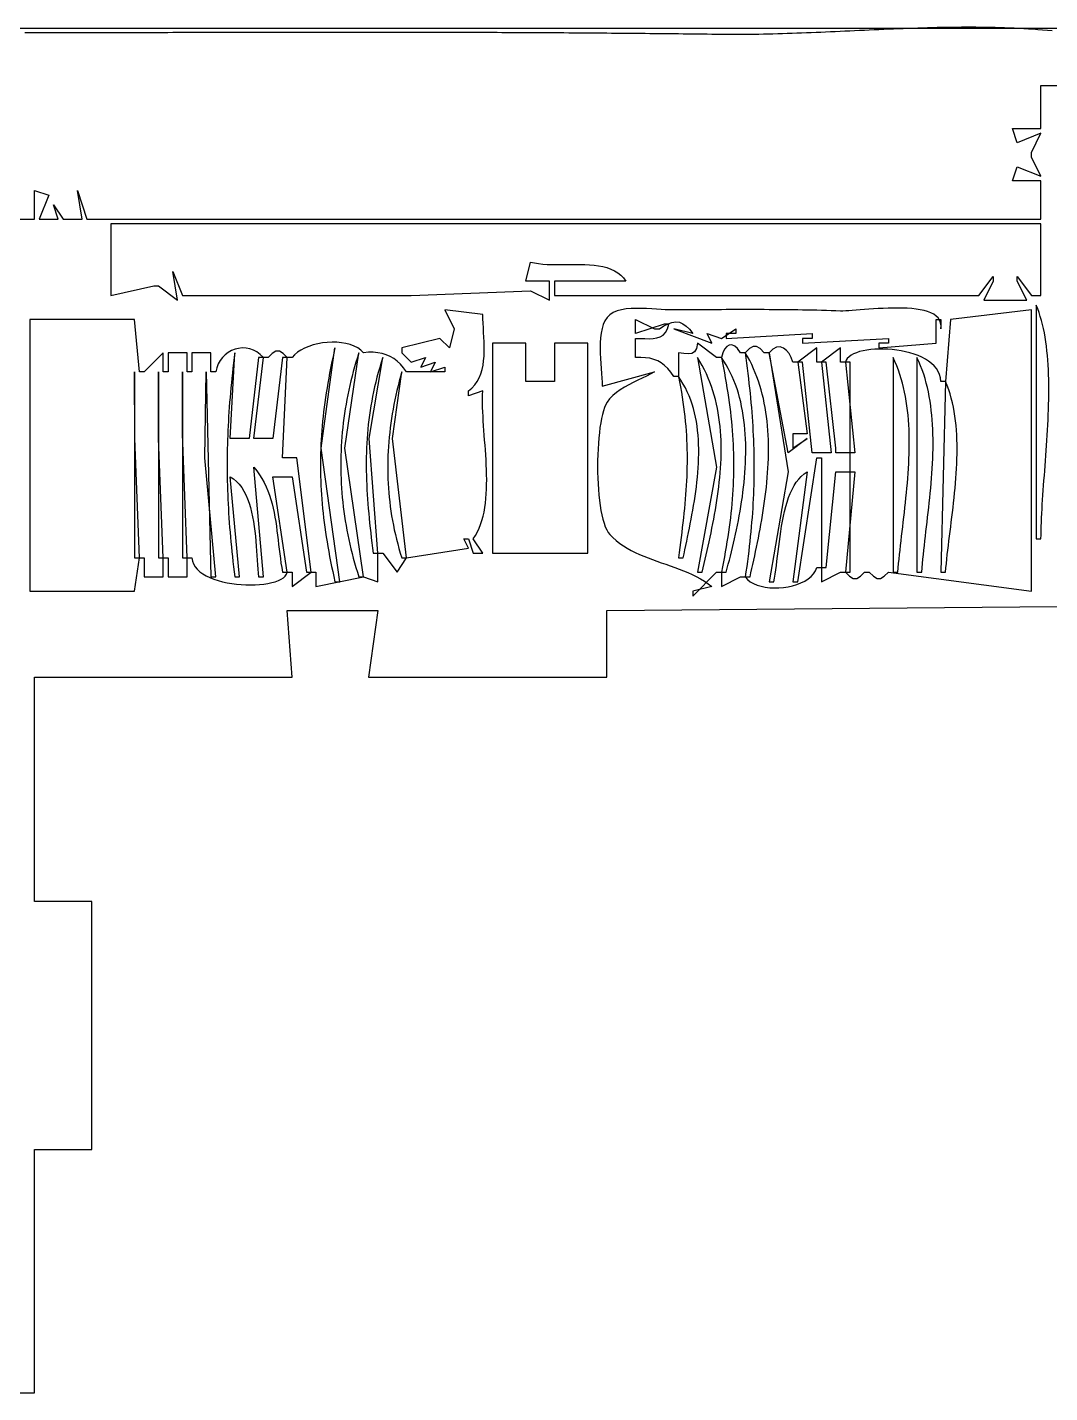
# Model space of a CAD drawing. Header units: metres. Extents: x 0 to 1224, y 0 to 792.
# Drawn here: x 375.5 to 589.8, y 174 to 460.2 of the extents above; entities that cross this region are included whole.
import ezdxf

# ---------------------------------------------------------------- set-up
doc = ezdxf.new("R2010")
doc.units = ezdxf.units.M

msp = doc.modelspace()

# ---------------------------------------------------------------- linework, layer by layer
for points in [[(598, 460), (347, 460)], [(590.3218, 459.472), (589.3366, 459.5621), (588.3494, 459.6456), (587.3601, 459.7226), (586.3688, 459.7934), (585.3756, 459.8581), (584.3806, 459.9169), (583.3839, 459.9698), (582.3854, 460.0172), (581.3854, 460.0591), (580.3837, 460.0957), (579.3806, 460.1272), (578.3761, 460.1537), (577.3702, 460.1753), (576.363, 460.1924), (575.3546, 460.2049), (574.3451, 460.2132), (573.3345, 460.2173), (572.3229, 460.2173), (571.3103, 460.2136), (570.2969, 460.2061), (569.2827, 460.1952), (568.2677, 460.1809), (567.2521, 460.1634), (566.2359, 460.1428), (565.2191, 460.1195), (564.2019, 460.0934), (563.1843, 460.0647), (562.1664, 460.0337), (561.1482, 460.0005), (560.1299, 459.9652), (559.1114, 459.928), (558.0929, 459.8891), (557.0744, 459.8486), (556.0559, 459.8067), (555.0377, 459.7635), (554.0196, 459.7193), (553.0019, 459.6741), (551.9845, 459.6282), (550.9676, 459.5817), (549.9511, 459.5347), (548.9353, 459.4875), (547.92, 459.4401), (546.9055, 459.3928), (545.8917, 459.3457), (544.8788, 459.299), (543.8668, 459.2528), (542.8558, 459.2073), (541.8458, 459.1627), (540.8369, 459.119), (539.8293, 459.0766), (538.8229, 459.0355), (537.8178, 458.9959), (536.8141, 458.958), (535.8118, 458.9219), (534.8111, 458.8877), (533.812, 458.8558), (532.8145, 458.8261), (531.8188, 458.799), (530.8249, 458.7744), (529.8328, 458.7527), (528.8427, 458.7339), (527.8546, 458.7183), (526.8686, 458.7059), (525.8847, 458.697), (524.9031, 458.6917), (523.9237, 458.6901), (522.9467, 458.6925), (521.9721, 458.699), (521, 458.7098), (520, 458.7229), (519.0001, 458.7359), (518.0002, 458.7486), (517.0002, 458.761), (516.0002, 458.7732), (515.0003, 458.7852), (514.0003, 458.7969), (513.0003, 458.8084), (512.0002, 458.8197), (511.0002, 458.8307), (510.0002, 458.8415), (509.0001, 458.8521), (508.0001, 458.8624), (507, 458.8726), (505.9999, 458.8825), (504.9999, 458.8921), (503.9998, 458.9016), (502.9996, 458.9109), (501.9995, 458.9199), (500.9994, 458.9287), (499.9993, 458.9373), (498.9991, 458.9457), (497.999, 458.9539), (496.9988, 458.9619), (495.9987, 458.9697), (494.9985, 458.9773), (493.9983, 458.9847), (492.9981, 458.9919), (491.9979, 458.9989), (490.9977, 459.0057), (489.9975, 459.0124), (488.9973, 459.0188), (487.9971, 459.0251), (486.9969, 459.0311), (485.9966, 459.037), (484.9964, 459.0427), (483.9961, 459.0483), (482.9959, 459.0536), (481.9956, 459.0588), (480.9954, 459.0638), (479.9951, 459.0686), (478.9948, 459.0733), (477.9946, 459.0778), (476.9943, 459.0822), (475.994, 459.0863), (474.9937, 459.0904), (473.9934, 459.0942), (472.9931, 459.0979), (471.9929, 459.1015), (470.9926, 459.1049), (469.9923, 459.1081), (468.992, 459.1112), (467.9917, 459.1142), (466.9913, 459.117), (465.991, 459.1197), (464.9907, 459.1222), (463.9904, 459.1246), (462.9901, 459.1269), (461.9898, 459.129), (460.9895, 459.131), (459.9892, 459.1329), (458.9889, 459.1346), (457.9885, 459.1362), (456.9882, 459.1377), (455.9879, 459.1391), (454.9876, 459.1403), (453.9873, 459.1414), (452.987, 459.1424), (451.9867, 459.1433), (450.9863, 459.1441), (449.986, 459.1448), (448.9857, 459.1454), (447.9854, 459.1458), (446.9851, 459.1462), (445.9848, 459.1464), (444.9845, 459.1466), (443.9842, 459.1467), (442.9839, 459.1466), (441.9837, 459.1465), (440.9834, 459.1463), (439.9831, 459.1459), (438.9828, 459.1455), (437.9825, 459.1451), (436.9823, 459.1445), (435.982, 459.1438), (434.9817, 459.1431), (433.9815, 459.1423), (432.9812, 459.1414), (431.981, 459.1404), (430.9807, 459.1394), (429.9805, 459.1383), (428.9803, 459.1371), (427.9801, 459.1359), (426.9798, 459.1346), (425.9796, 459.1332), (424.9794, 459.1318), (423.9792, 459.1303), (422.979, 459.1288), (421.9789, 459.1272), (420.9787, 459.1256), (419.9785, 459.1239), (418.9784, 459.1221), (417.9782, 459.1203), (416.9781, 459.1185), (415.9779, 459.1166), (414.9778, 459.1147), (413.9777, 459.1128), (412.9776, 459.1108), (411.9775, 459.1088), (410.9774, 459.1067), (409.9773, 459.1046), (408.9772, 459.1025), (407.9772, 459.1004), (406.9771, 459.0982), (405.9771, 459.096), (404.9771, 459.0938), (403.9771, 459.0916), (402.9771, 459.0894), (401.9771, 459.0871), (400.9771, 459.0848), (399.9771, 459.0826), (398.9771, 459.0803), (397.9772, 459.078), (396.9773, 459.0757), (395.9773, 459.0734), (394.9774, 459.0711), (393.9775, 459.0688), (392.9777, 459.0665), (391.9778, 459.0643), (390.9779, 459.062), (389.9781, 459.0597), (388.9783, 459.0575), (387.9785, 459.0552), (386.9787, 459.053), (385.9789, 459.0508), (384.9791, 459.0486), (383.9793, 459.0464), (382.9796, 459.0443), (381.9799, 459.0422), (380.9802, 459.0401), (379.9805, 459.0381), (378.9808, 459.036), (377.9811, 459.034), (376.9815, 459.0321), (375.9819, 459.0302), (374.9823, 459.0283)], [(368, 420), (377, 420), (377, 426), (380, 425), (378, 420), (382, 420), (381, 423), (383, 420), (387, 420), (386, 426), (388, 420), (454, 420), (588, 420), (588, 428), (582, 428), (583, 431), (588, 429), (586, 433), (586, 434), (588, 438), (583, 436), (582, 439), (588, 439), (588, 448), (615, 448)], [(393, 419), (393, 404), (402, 406), (403, 406), (407, 403), (406, 409), (408, 404), (456, 404), (481, 405), (485, 403), (485, 407), (480, 407), (481, 411), (481.8037, 410.8164), (482.653, 410.681), (483.5423, 410.587), (484.4659, 410.5276), (485.4181, 410.4961), (486.3933, 410.4857), (487.3857, 410.4897), (488.3898, 410.5013), (489.3999, 410.5138), (490.4103, 410.5205), (491.4154, 410.5145), (492.4095, 410.4891), (493.3869, 410.4376), (494.342, 410.3532), (495.2691, 410.2292), (496.1626, 410.0588), (497.0168, 409.8352), (497.8261, 409.5518), (498.5847, 409.2017), (499.2871, 408.7782), (499.9275, 408.2746), (500.5004, 407.6841), (501, 407), (486, 407), (486, 404), (575, 404), (578, 408), (578, 407), (576, 403), (585, 403), (583, 407), (583, 408), (586, 404), (588, 404), (588, 419), (393, 419)], [(463, 401), (465, 397), (464, 393), (462, 395), (454, 393), (454, 392), (456, 390), (459, 391), (458, 389), (461, 390), (460, 388), (463, 389), (463, 388), (455, 388), (454.383, 388.8595), (453.7306, 389.6106), (453.0413, 390.2564), (452.3133, 390.7999), (451.5452, 391.2443), (450.7351, 391.5925), (449.8816, 391.8478), (448.9829, 392.013), (448.0375, 392.0914), (447.0437, 392.086), (446, 392), (445.4348, 392.5407), (444.7688, 393.0024), (444.015, 393.3868), (443.1862, 393.6954), (442.2956, 393.9301), (441.356, 394.0924), (440.3806, 394.184), (439.3823, 394.2065), (438.3741, 394.1617), (437.369, 394.0511), (436.38, 393.8765), (435.4201, 393.6395), (434.5023, 393.3417), (433.6396, 392.9849), (432.8451, 392.5706), (432.1316, 392.1006), (431.5122, 391.5765), (431, 391), (430, 391), (429.1359, 391.8701), (428.3679, 392.3052), (427.632, 392.3052), (426.864, 391.8701), (426, 391), (425, 391), (424.3415, 391.6506), (423.6369, 392.1679), (422.8969, 392.5565), (422.1324, 392.8209), (421.3543, 392.9659), (420.5734, 392.996), (419.8006, 392.9159), (419.0467, 392.7302), (418.3226, 392.4436), (417.6391, 392.0607), (417.0071, 391.5861), (416.4375, 391.0244), (415.9412, 390.3804), (415.5289, 389.6585), (415.2115, 388.8635), (415, 388), (414, 388), (414, 392), (410, 392), (410, 388), (409, 388), (409, 392), (405, 392), (405, 388), (404, 388), (404, 392), (400, 388), (399, 388), (398, 399), (376, 399), (376, 342), (398, 342), (399, 349), (400, 349), (400, 345), (404, 345), (404, 349), (405, 349), (405, 345), (409, 345), (409, 349), (410, 349), (410.1131, 348.3355), (410.3467, 347.7139), (410.6919, 347.1349), (411.1398, 346.598), (411.6818, 346.103), (412.3089, 345.6496), (413.0125, 345.2375), (413.7836, 344.8663), (414.6135, 344.5359), (415.4934, 344.2458), (416.4145, 343.9958), (417.3679, 343.7855), (418.3449, 343.6147), (419.3367, 343.4831), (420.3344, 343.3903), (421.3293, 343.3361), (422.3126, 343.3201), (423.2754, 343.342), (424.209, 343.4016), (425.1046, 343.4985), (425.9533, 343.6324), (426.7463, 343.803), (427.4749, 344.0101), (428.1302, 344.2532), (428.7035, 344.5322), (429.1859, 344.8466), (429.5687, 345.1963), (429.8429, 345.5808), (430, 346), (431, 346), (431, 343), (435, 346), (436, 346), (436, 343), (446, 345), (449, 344), (449, 350), (450, 350), (453, 346), (455, 349), (468, 351), (467, 353), (468, 353), (469, 350), (470, 350), (471, 350), (469, 353), (469.4524, 353.7005), (469.857, 354.4382), (470.2159, 355.2108), (470.5314, 356.0162), (470.8058, 356.8522), (471.0414, 357.7168), (471.2403, 358.6077), (471.4049, 359.5228), (471.5375, 360.4599), (471.6403, 361.4171), (471.7156, 362.3919), (471.7656, 363.3825), (471.7926, 364.3865), (471.7989, 365.4019), (471.7868, 366.4265), (471.7585, 367.4581), (471.7163, 368.4947), (471.6625, 369.534), (471.5992, 370.574), (471.5289, 371.6125), (471.4537, 372.6473), (471.376, 373.6764), (471.298, 374.6974), (471.2219, 375.7084), (471.1501, 376.7072), (471.0847, 377.6916), (471.0282, 378.6595), (470.9826, 379.6087), (470.9504, 380.5372), (470.9338, 381.4426), (470.935, 382.323), (470.9563, 383.1762), (471, 384), (468, 383), (468, 384), (468.7176, 384.5952), (469.3268, 385.2596), (469.8358, 385.9865), (470.2528, 386.7695), (470.5858, 387.6022), (470.8432, 388.478), (471.033, 389.3905), (471.1634, 390.3333), (471.2427, 391.2998), (471.2789, 392.2836), (471.2802, 393.2783), (471.2549, 394.2772), (471.211, 395.2741), (471.1568, 396.2623), (471.1005, 397.2355), (471.0501, 398.1871), (471.0138, 399.1108), (471, 400), (463, 401)], [(497.6033, 353.905), (498.2617, 353.2352), (498.9602, 352.6163), (499.6955, 352.044), (500.4646, 351.5143), (501.2645, 351.0232), (502.0921, 350.5665), (502.9443, 350.1401), (503.8181, 349.74), (504.7104, 349.3621), (505.6181, 349.0023), (506.5381, 348.6566), (507.4675, 348.3207), (508.4031, 347.9907), (509.3418, 347.6625), (510.2807, 347.3319), (511.2165, 346.9949), (512.1464, 346.6474), (513.0671, 346.2854), (513.9757, 345.9047), (514.869, 345.5013), (515.7441, 345.071), (516.5978, 344.6098), (517.427, 344.1136), (518.2288, 343.5784), (519, 343), (515, 342), (515, 341), (520, 346), (521, 346), (521, 343), (525, 345), (526, 345), (526.4769, 344.4662), (527.061, 344.004), (527.7392, 343.6123), (528.4985, 343.2906), (529.3258, 343.0379), (530.2079, 342.8534), (531.1319, 342.7365), (532.0846, 342.6863), (533.053, 342.702), (534.024, 342.7829), (534.9845, 342.928), (535.9215, 343.1368), (536.8218, 343.4083), (537.6724, 343.7418), (538.4602, 344.1364), (539.1722, 344.5915), (539.7952, 345.1061), (540.3162, 345.6796), (540.7222, 346.3112), (541, 347), (542, 347), (542, 344), (546, 346), (547, 346), (547.864, 345.1297), (548.632, 344.6946), (549.3679, 344.6946), (550.1359, 345.1297), (551, 346), (552, 346), (552.864, 345.1298), (553.632, 344.6947), (554.3679, 344.6947), (555.1359, 345.1298), (556, 346), (586, 342), (586, 401), (569, 399), (568, 386), (567, 386), (566.9269, 386.7342), (566.7445, 387.4241), (566.4601, 388.0702), (566.0812, 388.6729), (565.615, 389.2326), (565.0689, 389.7496), (564.4504, 390.2245), (563.7667, 390.6574), (563.0252, 391.049), (562.2333, 391.3996), (561.3984, 391.7095), (560.5277, 391.9793), (559.6288, 392.2092), (558.7089, 392.3997), (557.7754, 392.5512), (556.8357, 392.6641), (555.8971, 392.7389), (554.967, 392.7758), (554.0528, 392.7753), (553.1618, 392.7379), (552.3014, 392.6639), (551.479, 392.5536), (550.7018, 392.4077), (549.9774, 392.2263), (549.313, 392.0099), (548.716, 391.759), (548.1938, 391.4739), (547.7537, 391.1551), (547.4031, 390.8029), (547.1494, 390.4177), (547, 390), (546, 390), (546, 393), (542, 390), (541, 390), (541, 393), (537, 390), (536, 390), (535.645, 390.9698), (535.1836, 391.8183), (534.6303, 392.5032), (533.9998, 392.9825), (533.3069, 393.2139), (532.5661, 393.1554), (531.7922, 392.7648), (531, 392), (530, 392), (529.1359, 392.8701), (528.3679, 393.3052), (527.632, 393.3052), (526.864, 392.8701), (526, 392), (525, 392), (524.4017, 392.8608), (523.7973, 393.4), (523.204, 393.6376), (522.6387, 393.5935), (522.1186, 393.2878), (521.6607, 392.7403), (521.2821, 391.971), (521, 391), (520, 391), (516, 394), (515.7564, 392.8904), (515.3716, 392.2002), (514.8247, 391.8477), (514.0945, 391.7512), (513.16, 391.8291), (512, 392), (512, 387), (511, 387), (510.3896, 387.91), (509.7597, 388.6862), (509.1017, 389.3362), (508.4071, 389.8677), (507.6676, 390.2884), (506.8746, 390.606), (506.0198, 390.8283), (505.0948, 390.9629), (504.0909, 391.0175), (503, 391), (503, 395), (503.9916, 394.9836), (504.9427, 394.9552), (505.8444, 394.9456), (506.6873, 394.9858), (507.4623, 395.1065), (508.1604, 395.3387), (508.7723, 395.7132), (509.289, 396.261), (509.7012, 397.013), (510, 398), (509, 398), (503, 396), (503, 399), (507, 397), (508, 397), (508.9292, 397.6283), (509.8099, 398.0863), (510.6467, 398.3679), (511.4441, 398.4668), (512.2067, 398.3765), (512.939, 398.091), (513.6456, 397.6039), (514.3311, 396.909), (515, 396), (511, 397), (519, 394), (518, 396), (521, 395), (524, 397), (524, 396), (522, 396), (522, 395), (540, 396), (540, 395), (538, 395), (538, 394), (556, 395), (556, 394), (554, 394), (554, 393), (566, 394), (566, 399), (567, 399), (567, 397), (567.0395, 397.6701), (566.9531, 398.2719), (566.7486, 398.8086), (566.4341, 399.2835), (566.0173, 399.7), (565.5063, 400.0613), (564.909, 400.3707), (564.2334, 400.6316), (563.4873, 400.8473), (562.6788, 401.021), (561.8157, 401.156), (560.9059, 401.2557), (559.9576, 401.3234), (558.9784, 401.3624), (557.9765, 401.3759), (556.9597, 401.3673), (555.9359, 401.3398), (554.9132, 401.2969), (553.8994, 401.2417), (552.9026, 401.1777), (551.9305, 401.108), (550.9912, 401.036), (550.0926, 400.965), (549.2426, 400.8984), (548.4492, 400.8393), (547.7203, 400.7912), (547.0638, 400.7572), (546.4877, 400.7408), (546, 400.7453), (545.0008, 400.78), (544.0015, 400.8119), (543.002, 400.8413), (542.0025, 400.8681), (541.0028, 400.8925), (540.003, 400.9145), (539.0031, 400.9343), (538.0032, 400.952), (537.0031, 400.9677), (536.003, 400.9815), (535.0029, 400.9934), (534.0026, 401.0037), (533.0023, 401.0123), (532.002, 401.0194), (531.0016, 401.0251), (530.0013, 401.0295), (529.0009, 401.0327), (528.0004, 401.0348), (527, 401.0359), (525.9996, 401.0361), (524.9992, 401.0354), (523.9988, 401.0341), (522.9985, 401.0322), (521.9982, 401.0299), (520.9979, 401.0271), (519.9977, 401.024), (518.9975, 401.0207), (517.9974, 401.0174), (516.9974, 401.0141), (515.9974, 401.0109), (514.9976, 401.0079), (513.9978, 401.0053), (512.9982, 401.003), (511.9986, 401.0013), (510.9992, 401.0003), (510, 401), (509.2315, 401.0186), (508.3602, 401.0662), (507.4057, 401.1304), (506.3875, 401.1989), (505.3254, 401.2592), (504.239, 401.2991), (503.1479, 401.3061), (502.0717, 401.2679), (501.0301, 401.172), (500.0426, 401.0063), (499.1291, 400.7582), (498.3089, 400.4155), (497.6019, 399.9657), (497.0277, 399.3966), (496.5862, 398.7192), (496.2391, 397.9385), (495.9767, 397.0691), (495.7897, 396.1253), (495.6685, 395.1219), (495.6038, 394.0733), (495.5861, 392.994), (495.6058, 391.8985), (495.6537, 390.8015), (495.7201, 389.7175), (495.7956, 388.6609), (495.8708, 387.6463), (495.9363, 386.6883), (495.9824, 385.8013), (496, 385)], [(587, 402), (587, 353), (588, 353), (588.005, 353.8376), (588.0197, 354.6954), (588.0435, 355.5724), (588.0756, 356.4679), (588.1153, 357.3808), (588.162, 358.3102), (588.2151, 359.2554), (588.2738, 360.2153), (588.3376, 361.1891), (588.4056, 362.1759), (588.4773, 363.1747), (588.552, 364.1848), (588.629, 365.2051), (588.7077, 366.2349), (588.7874, 367.2731), (588.8673, 368.319), (588.9469, 369.3716), (589.0255, 370.4299), (589.1024, 371.4932), (589.1769, 372.5605), (589.2484, 373.6309), (589.3163, 374.7036), (589.3797, 375.7776), (589.4381, 376.852), (589.4908, 377.9259), (589.5372, 378.9985), (589.5765, 380.0688), (589.6081, 381.136), (589.6313, 382.1991), (589.6454, 383.2572), (589.6499, 384.3095), (589.644, 385.3551), (589.627, 386.393), (589.5983, 387.4224), (589.5572, 388.4424), (589.5031, 389.452), (589.4352, 390.4504), (589.353, 391.4367), (589.2557, 392.4099), (589.1426, 393.3693), (589.0132, 394.3138), (588.8667, 395.2426), (588.7024, 396.1548), (588.5198, 397.0495), (588.318, 397.9258), (588.0966, 398.7828), (587.8547, 399.6196), (587.5918, 400.4354), (587.3071, 401.2291), (587, 402)], [(440, 393), (439.7562, 391.9196), (439.5226, 390.8493), (439.2991, 389.7887), (439.0858, 388.7372), (438.8827, 387.6945), (438.6897, 386.6601), (438.5069, 385.6336), (438.3342, 384.6146), (438.1717, 383.6026), (438.0193, 382.5973), (437.8771, 381.5981), (437.7451, 380.6047), (437.6232, 379.6167), (437.5115, 378.6336), (437.4099, 377.6549), (437.3185, 376.6803), (437.2372, 375.7094), (437.1661, 374.7417), (437.1052, 373.7767), (437.0544, 372.8141), (437.0138, 371.8534), (436.9833, 370.8942), (436.963, 369.936), (436.9528, 368.9786), (436.9528, 368.0213), (436.963, 367.0638), (436.9833, 366.1057), (437.0138, 365.1465), (437.0544, 364.1858), (437.1052, 363.2231), (437.1661, 362.2582), (437.2372, 361.2904), (437.3185, 360.3195), (437.4099, 359.3449), (437.5115, 358.3663), (437.6232, 357.3832), (437.7451, 356.3951), (437.8771, 355.4017), (438.0193, 354.4026), (438.1717, 353.3973), (438.3342, 352.3853), (438.5069, 351.3663), (438.6897, 350.3398), (438.8827, 349.3054), (439.0858, 348.2627), (439.2991, 347.2112), (439.5226, 346.1505), (439.7562, 345.0803), (440, 344), (441, 344), (437.0895, 372), (440, 393)], [(473, 394), (473, 350), (493, 350), (493, 394), (486, 394), (486, 386), (480, 386), (480, 394), (473, 394)], [(419, 392), (418.8656, 390.9201), (418.7371, 389.8507), (418.6145, 388.7911), (418.4977, 387.741), (418.3867, 386.6999), (418.2816, 385.6673), (418.1824, 384.6427), (418.089, 383.6258), (418.0014, 382.616), (417.9197, 381.6128), (417.8438, 380.6159), (417.7737, 379.6248), (417.7095, 378.639), (417.6512, 377.658), (417.5986, 376.6814), (417.552, 375.7088), (417.5111, 374.7396), (417.4761, 373.7734), (417.447, 372.8097), (417.4237, 371.8482), (417.4062, 370.8883), (417.3946, 369.9296), (417.3888, 368.9716), (417.3888, 368.0138), (417.3947, 367.0558), (417.4064, 366.0972), (417.4239, 365.1375), (417.4473, 364.1761), (417.4765, 363.2128), (417.5116, 362.2469), (417.5525, 361.2781), (417.5992, 360.3058), (417.6518, 359.3297), (417.7102, 358.3493), (417.7744, 357.364), (417.8445, 356.3735), (417.9203, 355.3773), (418.0021, 354.3749), (418.0896, 353.3659), (418.183, 352.3498), (418.2822, 351.3261), (418.3873, 350.2945), (418.4982, 349.2543), (418.6149, 348.2053), (418.7374, 347.1468), (418.8658, 346.0785), (419, 345), (420, 345), (418, 366), (418.704, 365.5511), (419.3429, 365.022), (419.9202, 364.4187), (420.4392, 363.7471), (420.9036, 363.0129), (421.3168, 362.2221), (421.6824, 361.3806), (422.0038, 360.4941), (422.2845, 359.5687), (422.5281, 358.6101), (422.738, 357.6242), (422.9178, 356.617), (423.071, 355.5942), (423.201, 354.5619), (423.3114, 353.5257), (423.4057, 352.4916), (423.4873, 351.4656), (423.5599, 350.4534), (423.6268, 349.4609), (423.6916, 348.494), (423.7579, 347.5586), (423.829, 346.6605), (423.9085, 345.8057), (424, 345), (425, 345), (423, 368), (423.6178, 367.2214), (424.1788, 366.4225), (424.6864, 365.6043), (425.1439, 364.768), (425.5547, 363.9147), (425.9222, 363.0456), (426.2498, 362.1619), (426.5409, 361.2646), (426.7989, 360.3549), (427.0272, 359.4339), (427.2291, 358.5028), (427.4081, 357.5628), (427.5675, 356.615), (427.7108, 355.6605), (427.8412, 354.7004), (427.9623, 353.736), (428.0774, 352.7683), (428.1899, 351.7986), (428.3032, 350.8278), (428.4206, 349.8573), (428.5456, 348.8881), (428.6816, 347.9214), (428.8319, 346.9583), (429, 346), (430, 346), (427, 366), (431, 366), (434, 346), (435, 346), (432, 370), (429, 370), (430, 391), (429, 391), (427, 374), (423, 374), (425, 391), (424, 391), (422, 374), (418, 374), (419, 392)], [(445, 392), (444.691, 391.0135), (444.3951, 390.0279), (444.1124, 389.0432), (443.8429, 388.0594), (443.5865, 387.0763), (443.3433, 386.094), (443.1132, 385.1124), (442.8963, 384.1314), (442.6926, 383.1511), (442.502, 382.1714), (442.3245, 381.1922), (442.1602, 380.2136), (442.0091, 379.2354), (441.8711, 378.2577), (441.7462, 377.2804), (441.6345, 376.3035), (441.536, 375.3268), (441.4505, 374.3505), (441.3783, 373.3744), (441.3192, 372.3985), (441.2732, 371.4228), (441.2404, 370.4472), (441.2207, 369.4717), (441.2142, 368.4962), (441.2208, 367.5208), (441.2406, 366.5453), (441.2735, 365.5698), (441.3196, 364.5941), (441.3788, 363.6184), (441.4511, 362.6424), (441.5366, 361.6662), (441.6352, 360.6898), (441.747, 359.713), (441.8719, 358.736), (442.0099, 357.7585), (442.1611, 356.7807), (442.3254, 355.8024), (442.5029, 354.8236), (442.6935, 353.8442), (442.8972, 352.8643), (443.1141, 351.8838), (443.3441, 350.9027), (443.5872, 349.9208), (443.8435, 348.9382), (444.1129, 347.9549), (444.3955, 346.9708), (444.6911, 345.9858), (445, 345), (446, 345), (442.0895, 372), (445, 392)], [(450, 391), (449.6742, 389.9559), (449.3668, 388.9195), (449.0776, 387.8904), (448.8061, 386.8683), (448.552, 385.8525), (448.315, 384.8429), (448.0946, 383.8388), (447.8906, 382.8399), (447.7025, 381.8457), (447.5301, 380.8559), (447.3729, 379.87), (447.2306, 378.8876), (447.1029, 377.9082), (446.9894, 376.9315), (446.8898, 375.957), (446.8037, 374.9842), (446.7307, 374.0128), (446.6704, 373.0423), (446.6227, 372.0724), (446.5869, 371.1025), (446.563, 370.1323), (446.5504, 369.1612), (446.5488, 368.189), (446.5578, 367.2152), (446.5772, 366.2393), (446.6065, 365.261), (446.6455, 364.2798), (446.6936, 363.2952), (446.7507, 362.3069), (446.8163, 361.3144), (446.8901, 360.3173), (446.9717, 359.3152), (447.0608, 358.3076), (447.157, 357.2942), (447.2599, 356.2745), (447.3693, 355.248), (447.4847, 354.2144), (447.6059, 353.1732), (447.7324, 352.124), (447.8638, 351.0664), (448, 350), (449, 350), (447.1705, 374), (450, 391)], [(516, 391), (519.946, 368), (516, 346), (517, 346), (517.2044, 346.891), (517.4104, 347.7899), (517.6174, 348.6965), (517.8246, 349.6102), (518.0313, 350.5308), (518.2367, 351.4577), (518.4401, 352.3907), (518.6407, 353.3293), (518.8379, 354.2731), (519.0309, 355.2217), (519.2189, 356.1748), (519.4013, 357.132), (519.5772, 358.0929), (519.746, 359.057), (519.907, 360.024), (520.0593, 360.9935), (520.2023, 361.9652), (520.3353, 362.9385), (520.4574, 363.9132), (520.568, 364.8888), (520.6663, 365.8649), (520.7516, 366.8412), (520.8231, 367.8173), (520.8802, 368.7928), (520.9221, 369.7672), (520.948, 370.7402), (520.9573, 371.7114), (520.9491, 372.6805), (520.9228, 373.6469), (520.8776, 374.6104), (520.8128, 375.5705), (520.7277, 376.5269), (520.6215, 377.4791), (520.4935, 378.4268), (520.3429, 379.3696), (520.169, 380.3071), (519.9712, 381.2388), (519.7486, 382.1645), (519.5005, 383.0837), (519.2262, 383.996), (518.9249, 384.901), (518.596, 385.7984), (518.2386, 386.6877), (517.8521, 387.5686), (517.4357, 388.4407), (516.9887, 389.3035), (516.5104, 390.1567), (516, 391)], [(521, 391), (521.2214, 389.9091), (521.4328, 388.8306), (521.6341, 387.7638), (521.8253, 386.7084), (522.0065, 385.6635), (522.1776, 384.6288), (522.3386, 383.6035), (522.4896, 382.5872), (522.6305, 381.5792), (522.7613, 380.579), (522.8821, 379.586), (522.9928, 378.5996), (523.0934, 377.6193), (523.184, 376.6444), (523.2645, 375.6745), (523.3349, 374.7088), (523.3953, 373.7469), (523.4456, 372.7882), (523.4858, 371.8321), (523.516, 370.878), (523.5361, 369.9253), (523.5462, 368.9736), (523.5461, 368.0221), (523.536, 367.0703), (523.5159, 366.1177), (523.4857, 365.1636), (523.4454, 364.2076), (523.3951, 363.2489), (523.3347, 362.2872), (523.2642, 361.3216), (523.1837, 360.3518), (523.0931, 359.3771), (522.9925, 358.3969), (522.8817, 357.4107), (522.761, 356.4179), (522.6301, 355.418), (522.4893, 354.4102), (522.3383, 353.3941), (522.1773, 352.3691), (522.0062, 351.3347), (521.8251, 350.2902), (521.6339, 349.235), (521.4326, 348.1686), (521.2213, 347.0905), (521, 346), (522, 346), (522.228, 346.8182), (522.4558, 347.6543), (522.6829, 348.5075), (522.9084, 349.3769), (523.1317, 350.2617), (523.3522, 351.161), (523.5691, 352.0741), (523.7817, 353), (523.9895, 353.938), (524.1916, 354.8871), (524.3875, 355.8467), (524.5764, 356.8158), (524.7576, 357.7936), (524.9305, 358.7792), (525.0945, 359.7719), (525.2487, 360.7708), (525.3926, 361.775), (525.5255, 362.7837), (525.6466, 363.7961), (525.7553, 364.8114), (525.8509, 365.8287), (525.9328, 366.8471), (526.0002, 367.8659), (526.0525, 368.8842), (526.089, 369.9011), (526.109, 370.9159), (526.1118, 371.9277), (526.0968, 372.9356), (526.0633, 373.9389), (526.0105, 374.9366), (525.9379, 375.928), (525.8446, 376.9122), (525.7302, 377.8884), (525.5937, 378.8557), (525.4347, 379.8134), (525.2524, 380.7605), (525.0461, 381.6962), (524.8152, 382.6197), (524.5589, 383.5302), (524.2766, 384.4268), (523.9676, 385.3087), (523.6312, 386.1751), (523.2668, 387.0251), (522.8736, 387.8578), (522.451, 388.6725), (521.9983, 389.4683), (521.5149, 390.2444), (521, 391)], [(526, 392), (526.1462, 390.8994), (526.2866, 389.812), (526.4212, 388.7372), (526.5499, 387.6743), (526.6727, 386.6227), (526.7895, 385.582), (526.9004, 384.5515), (527.0053, 383.5306), (527.104, 382.5188), (527.1967, 381.5154), (527.2833, 380.5199), (527.3637, 379.5316), (527.4379, 378.5501), (527.5058, 377.5747), (527.5675, 376.6049), (527.6228, 375.64), (527.6718, 374.6794), (527.7144, 373.7227), (527.7505, 372.7691), (527.7802, 371.8182), (527.8034, 370.8693), (527.82, 369.9219), (527.8301, 368.9753), (527.8335, 368.0291), (527.8303, 367.0825), (527.8204, 366.135), (527.8038, 365.1861), (527.7803, 364.2351), (527.7501, 363.2815), (527.7131, 362.3246), (527.6691, 361.364), (527.6183, 360.399), (527.5605, 359.429), (527.4957, 358.4534), (527.4238, 357.4717), (527.3449, 356.4833), (527.2589, 355.4875), (527.1658, 354.4839), (527.0655, 353.4718), (526.9579, 352.4507), (526.8431, 351.4199), (526.721, 350.3789), (526.5916, 349.327), (526.4548, 348.2638), (526.3107, 347.1886), (526.159, 346.1009), (526, 345), (527, 345), (527.1968, 345.8634), (527.3947, 346.7382), (527.5931, 347.6238), (527.7913, 348.5198), (527.9886, 349.4254), (528.1846, 350.3404), (528.3785, 351.2641), (528.5697, 352.1961), (528.7577, 353.1358), (528.9417, 354.0827), (529.1213, 355.0364), (529.2957, 355.9962), (529.4643, 356.9617), (529.6266, 357.9324), (529.7818, 358.9077), (529.9295, 359.8872), (530.0689, 360.8704), (530.1995, 361.8566), (530.3206, 362.8455), (530.4316, 363.8364), (530.5319, 364.829), (530.6209, 365.8226), (530.6979, 366.8168), (530.7624, 367.811), (530.8137, 368.8048), (530.8511, 369.7976), (530.8742, 370.7889), (530.8822, 371.7782), (530.8745, 372.765), (530.8506, 373.7488), (530.8098, 374.729), (530.7514, 375.7052), (530.6749, 376.6768), (530.5797, 377.6433), (530.4651, 378.6043), (530.3305, 379.5592), (530.1752, 380.5074), (529.9988, 381.4485), (529.8005, 382.382), (529.5797, 383.3074), (529.3358, 384.2241), (529.0683, 385.1316), (528.7764, 386.0294), (528.4595, 386.917), (528.1171, 387.7939), (527.7485, 388.6596), (527.3531, 389.5136), (526.9303, 390.3553), (526.4795, 391.1843), (526, 392)], [(531, 392), (535, 367), (531, 344), (532, 344), (532.1455, 344.765), (532.2806, 345.5867), (532.4079, 346.4592), (532.5299, 347.3766), (532.6491, 348.333), (532.7681, 349.3226), (532.8894, 350.3394), (533.0155, 351.3776), (533.1489, 352.4313), (533.2923, 353.4945), (533.4481, 354.5613), (533.6188, 355.626), (533.8071, 356.6826), (534.0153, 357.7252), (534.2462, 358.7478), (534.5021, 359.7447), (534.7857, 360.71), (535.0995, 361.6377), (535.446, 362.5219), (535.8277, 363.3568), (536.2472, 364.1364), (536.707, 364.8549), (537.2096, 365.5064), (537.7576, 366.085), (538.3536, 366.5848), (539, 367), (536, 344), (537, 344), (541, 370), (542, 370), (542, 347), (543, 347), (545, 367), (549, 367), (547, 346), (548, 346), (548, 390), (547, 390), (549, 371), (545, 371), (545, 372), (543, 390), (542, 390), (544, 371), (540, 371), (538, 390), (537, 390), (539, 375), (536, 375), (536, 372), (539, 374), (535, 371), (531, 392)], [(557, 391), (557, 346), (558, 346), (558.0754, 346.9072), (558.1588, 347.8259), (558.2494, 348.7556), (558.3463, 349.6955), (558.4488, 350.6453), (558.5558, 351.6042), (558.6667, 352.5717), (558.7806, 353.5474), (558.8965, 354.5305), (559.0138, 355.5206), (559.1315, 356.517), (559.2488, 357.5192), (559.3648, 358.5267), (559.4788, 359.5388), (559.5899, 360.555), (559.6972, 361.5748), (559.7999, 362.5975), (559.8972, 363.6226), (559.9882, 364.6495), (560.0721, 365.6778), (560.148, 366.7067), (560.2151, 367.7357), (560.2726, 368.7644), (560.3196, 369.792), (560.3552, 370.818), (560.3787, 371.842), (560.3892, 372.8632), (560.3859, 373.8811), (560.3679, 374.8953), (560.3343, 375.905), (560.2844, 376.9097), (560.2173, 377.909), (560.1321, 378.9021), (560.028, 379.8886), (559.9042, 380.8678), (559.7598, 381.8392), (559.5941, 382.8023), (559.406, 383.7564), (559.1949, 384.7011), (558.9599, 385.6356), (558.7001, 386.5596), (558.4146, 387.4723), (558.1027, 388.3733), (557.7636, 389.2619), (557.3962, 390.1377), (557, 391)], [(562, 391), (562, 346), (563, 346), (563.075, 346.9035), (563.158, 347.819), (563.2482, 348.746), (563.3446, 349.6838), (563.4464, 350.6317), (563.5529, 351.5893), (563.6631, 352.556), (563.7762, 353.5311), (563.8915, 354.514), (564.008, 355.5042), (564.1249, 356.5011), (564.2415, 357.504), (564.3567, 358.5125), (564.47, 359.5258), (564.5803, 360.5435), (564.6868, 361.5648), (564.7888, 362.5893), (564.8854, 363.6163), (564.9757, 364.6453), (565.0589, 365.6756), (565.1342, 366.7067), (565.2007, 367.7379), (565.2577, 368.7687), (565.3042, 369.7985), (565.3395, 370.8267), (565.3627, 371.8527), (565.3729, 372.8759), (565.3694, 373.8957), (565.3512, 374.9115), (565.3177, 375.9228), (565.2678, 376.9289), (565.2009, 377.9293), (565.116, 378.9233), (565.0124, 379.9104), (564.8891, 380.89), (564.7454, 381.8615), (564.5804, 382.8243), (564.3933, 383.7777), (564.1832, 384.7213), (563.9493, 385.6544), (563.6909, 386.5765), (563.4069, 387.4869), (563.0967, 388.385), (562.7594, 389.2703), (562.3941, 390.1421), (562, 391)], [(398, 388), (398, 349), (399, 349), (398.0146, 374), (398, 388)], [(403, 388), (403, 349), (404, 349), (403.0146, 374), (403, 388)], [(408, 388), (408, 349), (409, 349), (408.0116, 375.0038), (408, 388)], [(413, 388), (414, 345), (415, 345), (412.7454, 370), (413, 388)], [(454, 388), (453.7286, 387.0156), (453.4695, 386.0325), (453.2227, 385.0508), (452.9885, 384.0702), (452.767, 383.0908), (452.5583, 382.1124), (452.3624, 381.135), (452.1797, 380.1585), (452.0101, 379.1829), (451.8538, 378.2081), (451.7109, 377.2341), (451.5816, 376.2606), (451.4661, 375.2878), (451.3643, 374.3155), (451.2765, 373.3437), (451.2028, 372.3722), (451.1433, 371.4011), (451.0982, 370.4302), (451.0675, 369.4596), (451.0515, 368.489), (451.0502, 367.5185), (451.0638, 366.548), (451.0924, 365.5774), (451.1361, 364.6066), (451.1951, 363.6357), (451.2694, 362.6645), (451.3593, 361.6929), (451.4649, 360.7209), (451.5862, 359.7484), (451.7235, 358.7753), (451.8768, 357.8017), (452.0462, 356.8274), (452.232, 355.8523), (452.4342, 354.8764), (452.653, 353.8996), (452.8885, 352.9218), (453.1408, 351.9431), (453.41, 350.9632), (453.6964, 349.9822), (454, 349), (455, 349), (452.0903, 374), (454, 388)], [(496, 385), (507, 388), (506.1947, 387.5559), (505.3296, 387.1182), (504.4212, 386.6799), (503.4861, 386.2345), (502.5409, 385.7752), (501.6019, 385.2953), (500.6859, 384.7882), (499.8093, 384.2471), (498.9886, 383.6654), (498.2404, 383.0364), (497.5812, 382.3533), (497.0277, 381.6095), (496.7608, 381.1223), (496.5122, 380.5314), (496.2822, 379.8445), (496.0709, 379.0693), (495.8787, 378.2138), (495.7058, 377.2858), (495.5523, 376.293), (495.4187, 375.2434), (495.305, 374.1446), (495.2116, 373.0046), (495.1386, 371.8311), (495.0864, 370.632), (495.0551, 369.4151), (495.045, 368.1883), (495.0564, 366.9592), (495.0895, 365.7359), (495.1445, 364.526), (495.2217, 363.3374), (495.3213, 362.1779), (495.4435, 361.0553), (495.5887, 359.9775), (495.757, 358.9523), (495.9487, 357.9875), (496.164, 357.091), (496.4031, 356.2704), (496.6664, 355.5337), (496.9541, 354.8887), (497.2663, 354.3432), (497.6034, 353.9051)], [(512, 387), (512.2197, 385.9036), (512.4237, 384.8228), (512.6121, 383.7565), (512.7853, 382.704), (512.9437, 381.6643), (513.0875, 380.6367), (513.2172, 379.6203), (513.333, 378.6142), (513.4352, 377.6175), (513.5243, 376.6295), (513.6005, 375.6493), (513.6641, 374.6759), (513.7156, 373.7086), (513.7551, 372.7465), (513.7831, 371.7888), (513.7999, 370.8346), (513.8058, 369.883), (513.8011, 368.9332), (513.7863, 367.9844), (513.7615, 367.0356), (513.7271, 366.0861), (513.6835, 365.1349), (513.6311, 364.1813), (513.57, 363.2243), (513.5007, 362.2632), (513.4235, 361.297), (513.3387, 360.325), (513.2466, 359.3462), (513.1476, 358.3598), (513.0421, 357.365), (512.9303, 356.3609), (512.8125, 355.3466), (512.6891, 354.3213), (512.5605, 353.2842), (512.427, 352.2343), (512.2888, 351.1709), (512.1463, 350.0931), (512, 349), (513, 349), (513.1751, 349.8436), (513.3553, 350.7032), (513.5393, 351.5779), (513.726, 352.4668), (513.9143, 353.369), (514.1029, 354.2835), (514.2907, 355.2095), (514.4766, 356.146), (514.6595, 357.0922), (514.8381, 358.0471), (515.0114, 359.0098), (515.1781, 359.9794), (515.3371, 360.9549), (515.4874, 361.9356), (515.6276, 362.9204), (515.7567, 363.9084), (515.8735, 364.8988), (515.9769, 365.8906), (516.0657, 366.883), (516.1388, 367.8749), (516.195, 368.8655), (516.2332, 369.854), (516.2521, 370.8392), (516.2508, 371.8205), (516.2279, 372.7968), (516.1824, 373.7672), (516.1131, 374.7308), (516.0188, 375.6868), (515.8985, 376.6342), (515.7509, 377.572), (515.5749, 378.4994), (515.3694, 379.4155), (515.1332, 380.3194), (514.8651, 381.2101), (514.564, 382.0867), (514.2287, 382.9483), (513.8582, 383.7941), (513.4512, 384.623), (513.0066, 385.4343), (512.5232, 386.2269), (512, 387)], [(568, 386), (567, 346), (568, 346), (568.0758, 346.9025), (568.1614, 347.8179), (568.2556, 348.7453), (568.3573, 349.684), (568.4656, 350.6333), (568.5795, 351.5926), (568.6978, 352.5612), (568.8195, 353.5383), (568.9437, 354.5232), (569.0693, 355.5153), (569.1952, 356.5138), (569.3204, 357.5181), (569.4439, 358.5274), (569.5646, 359.5411), (569.6815, 360.5584), (569.7936, 361.5787), (569.8998, 362.6012), (569.9992, 363.6253), (570.0906, 364.6502), (570.173, 365.6753), (570.2454, 366.6998), (570.3068, 367.7231), (570.3562, 368.7445), (570.3924, 369.7632), (570.4144, 370.7786), (570.4213, 371.7899), (570.412, 372.7965), (570.3855, 373.7977), (570.3406, 374.7927), (570.2765, 375.7809), (570.1919, 376.7616), (570.086, 377.734), (569.9577, 378.6975), (569.806, 379.6513), (569.6297, 380.5949), (569.4279, 381.5274), (569.1996, 382.4481), (568.9437, 383.3565), (568.6591, 384.2517), (568.3449, 385.1331), (568, 386)], [(347, 174), (377, 174), (377, 225), (389, 225), (389, 277), (377, 277), (377, 324), (431, 324), (430, 338), (449, 338), (447, 324), (497, 324), (497, 338), (615, 339)]]:
    msp.add_lwpolyline(points)

doc.saveas('drawing.dxf')
